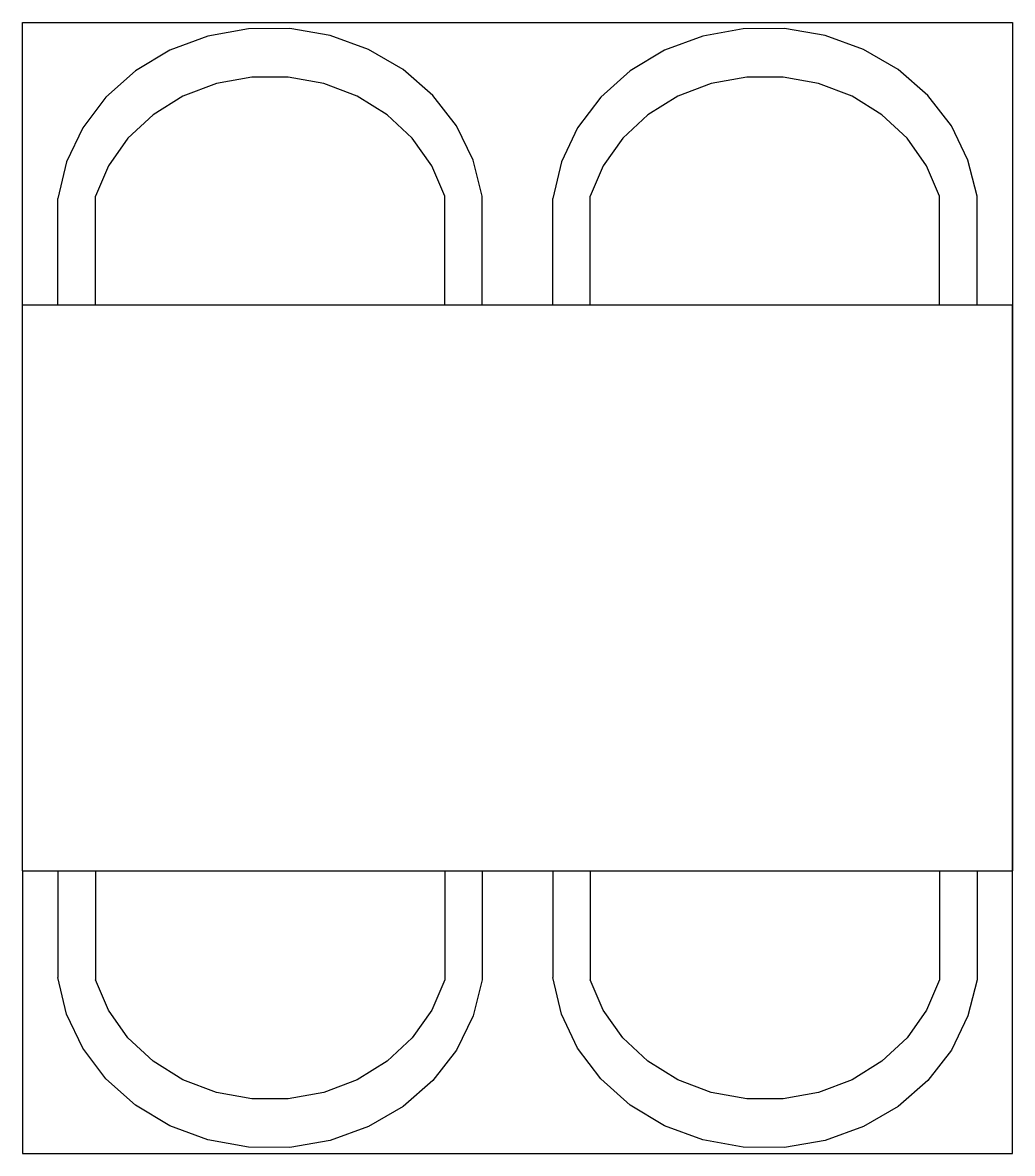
# Model space of a CAD drawing. Extents: x 0 to 1.05, y -0.6 to 0.6.
import ezdxf

# ---------------------------------------------------------------- set-up
doc = ezdxf.new("R2010")
doc.units = 0
doc.linetypes.add('HIDDEN2', pattern=[4.7625, 3.175, -1.5875])
doc.layers.get('0').update_dxf_attribs({"linetype": 'CONTINUOUS'})

msp = doc.modelspace()

# ---------------------------------------------------------------- linework, layer by layer
at = {"color": 0}
for p, q in [((0.0375, 0.3), (0.0375, 0.4135)), ((0.0772, 0.3), (0.0772, 0.4157)), ((0.4478, 0.3), (0.4478, 0.4157)), ((0.4875, 0.3), (0.4875, 0.4157)), ((0.5625, 0.3), (0.5625, 0.4135)), ((0.6022, 0.3), (0.6022, 0.4157)), ((0.9728, 0.3), (0.9728, 0.4157)), ((1.0125, 0.3), (1.0125, 0.4157)), ((1.05, 0.3), (0, 0.3)), ((0, -0.3), (0, 0.3)), ((1.05, -0.3), (1.05, 0.3)), ((1.05, 0.3), (1.05, -0.3)), ((0, -0.3), (1.05, -0.3)), ((0.0375, -0.3), (0.0375, -0.4135)), ((0.5625, -0.3), (0.5625, -0.4135)), ((0.0772, -0.3), (0.0772, -0.4157)), ((0.4478, -0.3), (0.4478, -0.4157)), ((0.4875, -0.3), (0.4875, -0.4157)), ((0.6022, -0.3), (0.6022, -0.4157)), ((0.9728, -0.3), (0.9728, -0.4157)), ((1.0125, -0.3), (1.0125, -0.4157))]:
    msp.add_line(p, q, dxfattribs=at)
at = {"color": 0, "linetype": 'HIDDEN2'}
for points in [[(0, 0.3), (0, 0.6), (1.05, 0.6), (1.05, 0.3)], [(0, -0.3), (0, -0.6), (1.05, -0.6), (1.05, -0.3)]]:
    msp.add_lwpolyline(points, dxfattribs=at)
at = {"color": 0}
for points in [[(0.4875, 0.4157), (0.4779, 0.4542), (0.4603, 0.4903), (0.4353, 0.5227), (0.4038, 0.5501), (0.367, 0.5716), (0.3264, 0.5863), (0.2833, 0.5937), (0.2395, 0.5935), (0.1965, 0.5857), (0.1561, 0.5706), (0.1196, 0.5487), (0.0884, 0.521), (0.0638, 0.4884), (0.0466, 0.4521), (0.0375, 0.4135)], [(1.0125, 0.4157), (1.0029, 0.4542), (0.9853, 0.4903), (0.9603, 0.5227), (0.9288, 0.5501), (0.892, 0.5716), (0.8514, 0.5863), (0.8083, 0.5937), (0.7645, 0.5935), (0.7215, 0.5857), (0.6811, 0.5706), (0.6446, 0.5487), (0.6134, 0.521), (0.5888, 0.4884), (0.5716, 0.4521), (0.5625, 0.4135)], [(0.4478, 0.4157), (0.434, 0.448), (0.4133, 0.4772), (0.3866, 0.5021), (0.3549, 0.5218), (0.3194, 0.5353), (0.2817, 0.5422), (0.2433, 0.5422), (0.2056, 0.5353), (0.1701, 0.5218), (0.1384, 0.5021), (0.1117, 0.4772), (0.091, 0.448), (0.0772, 0.4157)], [(0.9728, 0.4157), (0.959, 0.448), (0.9383, 0.4772), (0.9116, 0.5021), (0.8799, 0.5218), (0.8444, 0.5353), (0.8067, 0.5422), (0.7683, 0.5422), (0.7306, 0.5353), (0.6951, 0.5218), (0.6634, 0.5021), (0.6367, 0.4772), (0.616, 0.448), (0.6022, 0.4157)], [(0.4875, -0.4157), (0.4779, -0.4542), (0.4603, -0.4903), (0.4353, -0.5227), (0.4038, -0.5501), (0.367, -0.5716), (0.3264, -0.5863), (0.2833, -0.5937), (0.2395, -0.5935), (0.1965, -0.5857), (0.1561, -0.5706), (0.1196, -0.5487), (0.0884, -0.521), (0.0638, -0.4884), (0.0466, -0.4521), (0.0375, -0.4135)], [(0.4478, -0.4157), (0.434, -0.448), (0.4133, -0.4772), (0.3866, -0.5021), (0.3549, -0.5218), (0.3194, -0.5353), (0.2817, -0.5422), (0.2433, -0.5422), (0.2056, -0.5353), (0.1701, -0.5218), (0.1384, -0.5021), (0.1117, -0.4772), (0.091, -0.448), (0.0772, -0.4157)], [(1.0125, -0.4157), (1.0029, -0.4542), (0.9853, -0.4903), (0.9603, -0.5227), (0.9288, -0.5501), (0.892, -0.5716), (0.8514, -0.5863), (0.8083, -0.5937), (0.7645, -0.5935), (0.7215, -0.5857), (0.6811, -0.5706), (0.6446, -0.5487), (0.6134, -0.521), (0.5888, -0.4884), (0.5716, -0.4521), (0.5625, -0.4135)], [(0.9728, -0.4157), (0.959, -0.448), (0.9383, -0.4772), (0.9116, -0.5021), (0.8799, -0.5218), (0.8444, -0.5353), (0.8067, -0.5422), (0.7683, -0.5422), (0.7306, -0.5353), (0.6951, -0.5218), (0.6634, -0.5021), (0.6367, -0.4772), (0.616, -0.448), (0.6022, -0.4157)]]:
    msp.add_lwpolyline(points, dxfattribs=at)

doc.saveas('drawing.dxf')
